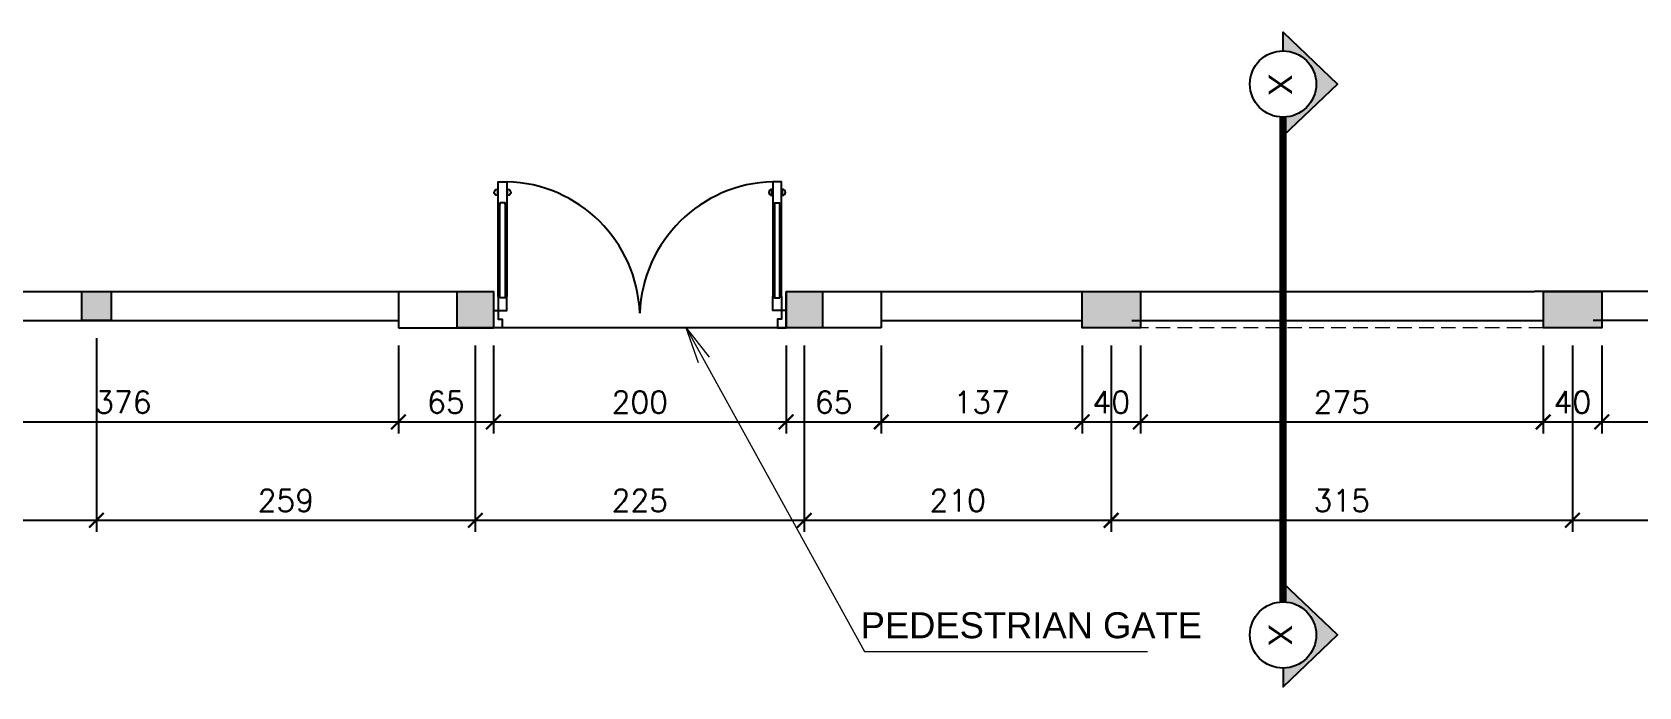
# Model space of a CAD drawing. Header units: centimetres. Extents: x -10658 to 14823, y -5448 to 3597.
# Drawn here: x -9002 to -7904, y -5345 to -4897 of the extents above; entities that cross this region are included whole.
import ezdxf
from ezdxf.enums import TextEntityAlignment as Align

# ---------------------------------------------------------------- set-up
doc = ezdxf.new("R2010")
doc.units = ezdxf.units.CM
doc.header["$LTSCALE"] = 100
doc.header["$MEASUREMENT"] = 0
doc.header["$PDMODE"] = 35
for name, pattern in [('$0$HIDDEN', [0.375, 0.25, -0.125]), ('DASHDOT', [1, 0.5, -0.25, 0, -0.25]), ('HIDDEN', [0.375, 0.25, -0.125])]:
    doc.linetypes.add(name, pattern=pattern)
for name, color, linetype in [('DIM IN', 1, 'Continuous'), ('KERBSTONE', 11, 'Continuous'), ('P-DIM-2', 11, 'Continuous'), ('PLOT LAYOUT$0$P-WALL', 8, 'Continuous'), ('SURROUNDINGS$0$SURROUNDINGS$0$SURROUNDINGS$0$COLUMN', 6, 'Continuous'), ('TEXT', 3, 'Continuous'), ('WALL SECT LINE', 6, 'DASHDOT'), ('WALL-01', 7, 'Continuous'), ('WALL-03', 2, 'Continuous')]:
    doc.layers.add(name, color=color, linetype=linetype)
doc.styles.add('22', font='romans.shx')
doc.styles.add('ART', font='arial.ttf')
doc.styles.add('ART-PS-1', font='arial.ttf', dxfattribs={"height": 20})
doc.styles.add('T2', font='swissel.ttf', dxfattribs={"width": 0.8})
doc.dimstyles.new('100', dxfattribs={"dimtxt": 15, "dimasz": 10, "dimexe": 8, "dimexo": 12, "dimgap": 6, "dimtad": 1, "dimdec": 0, "dimzin": 0, "dimdsep": 46, "dimtxsty": '22', "dimblk": 'ARCHTICK', "dimcen": 30, "dimdle": 8, "dimclrd": 1, "dimclre": 1, "dimclrt": 2, "dimadec": 0, "dimazin": 0, "dimtfac": 1, "dimtdec": 0, "dimtmove": 2, "dimatfit": 3, "dimldrblk": 'OBLIQUE', "dimfxl": 100, "dimtolj": 1, "dimtzin": 0, "dimarcsym": 0})
doc.dimstyles.new('NORMAL', dxfattribs={"dimtxt": 18, "dimasz": 5, "dimexe": 5, "dimexo": 5, "dimgap": 1, "dimtad": 0, "dimdec": 0, "dimdsep": 46, "dimtxsty": 'T2', "dimblk1": 'OBLIQUE', "dimblk2": 'OBLIQUE', "dimsah": 1, "dimcen": 0.09, "dimclrd": 1, "dimclre": 1, "dimclrt": 2, "dimadec": 0, "dimazin": 0, "dimtfac": 1, "dimtdec": 0, "dimtofl": 0, "dimtmove": 1, "dimatfit": 2, "dimldrblk": 'OPEN30', "dimfxl": 1, "dimtolj": 1, "dimtzin": 0, "dimlwd": 5, "dimlwe": 5, "dimarcsym": 2})

# ---------------------------------------------------------------- blocks, each defined once
blk = doc.blocks.new('A$C531a27bc')
at = {"layer": 'PLOT LAYOUT$0$P-WALL', "color": 8}
for p, q in [((-124.4679918422094, -51.39424844417778), (-124.4679918422094, 11.40575155526429)), ((-123.2679918421918, -51.39424844417778), (-123.2679918421918, 11.40575155526429)), ((-119.6679918421394, 11.40575155526429), (-119.6679918421394, -51.39424844417778)), ((-118.467991842122, 11.40575155526429), (-118.467991842122, -51.39424844417778)), ((63.18981083989229, 11.40575155526429), (63.18981083989229, -51.39424844417778)), ((64.38981083990961, 11.40575155526429), (64.38981083990961, -51.39424844417778)), ((67.98981083996205, -51.39424844417778), (67.98981083996205, 11.40575155526429)), ((69.1898108399796, -51.39424844417778), (69.1898108399796, 11.40575155526429)), ((-127.6402912524886, -60.9942484443178), (-127.640291252492, -72.99424844449283)), ((72.36211025025887, -60.9942484443178), (72.36211025026228, -72.99424844449283))]:
    blk.add_line(p, q, dxfattribs=at)
for points in [[(-123.2679918421918, 12.66169395418328), (-123.2679918421918, 11.40575155526429), (-124.4679918422094, 11.40575155526429), (-124.4679918422094, 27.00575155550717), (-118.467991842122, 27.00575155550717), (-118.467991842122, 11.40575155526429), (-119.6679918421394, 11.40575155526429), (-119.6679918421394, 12.66169395418328)], [(67.98981083996205, 12.66169395418328), (67.98981083996205, 11.40575155526429), (69.1898108399796, 11.40575155526429), (69.1898108399796, 27.00575155550717), (63.18981083989229, 27.00575155550717), (63.18981083989229, 11.40575155526429), (64.38981083990961, 11.40575155526429), (64.38981083990961, 12.66169395418328)], [(-123.2679918421918, -52.2903096741878), (-123.2679918421918, -51.39424844417778), (-124.4679918422094, -51.39424844417778), (-124.4679918422094, -60.9942484443178), (-118.467991842122, -60.9942484443178), (-118.467991842122, -51.39424844417778), (-119.6679918421394, -51.39424844417778), (-119.6679918421394, -52.2903096741878)], [(67.98981083996205, -52.2903096741878), (67.98981083996205, -51.39424844417778), (69.1898108399796, -51.39424844417778), (69.1898108399796, -60.9942484443178), (63.18981083989229, -60.9942484443178), (63.18981083989229, -51.39424844417778), (64.38981083990961, -51.39424844417778), (64.38981083990961, -52.2903096741878)]]:
    blk.add_lwpolyline(points, close=True, dxfattribs=at)
for points in [[(-124.9598667350538, 17.58164465580879, -0.9999999999999999), (-124.9598667350538, 21.9177279452482)], [(-117.9761169492776, 21.9177279452482, -0.9999999999999999), (-117.9761169492776, 17.58164465580879)], [(62.69793594704788, 21.9177279452482, 0.9999999999999999), (62.69793594704788, 17.58164465580879)], [(69.68168573282401, 17.58164465580879, 0.9999999999999999), (69.68168573282401, 21.9177279452482)]]:
    blk.add_lwpolyline(points, format="xyb", close=True, dxfattribs=at)
for points in [[(-127.6402912524886, -60.9942484443178), (-124.4679918422094, -60.9942484443178), (-124.4679918422094, -66.99424844438994), (-121.6402912524011, -66.99424844438994), (-121.6402912524011, -72.99424844449283), (-127.640291252492, -72.99424844449283)], [(72.36211025025887, -60.9942484443178), (69.1898108399796, -60.9942484443178), (69.1898108399796, -66.99424844438994), (66.36211025017133, -66.99424844438994), (66.36211025017133, -72.99424844449283), (72.36211025026228, -72.99424844449283)]]:
    blk.add_lwpolyline(points, dxfattribs=at)
for centre, radius, start, end in [((-121.02608223026, -66.41042055907064), 93.45119067712002, 2.143672405049495, 88.43141545752626), ((65.74970114412099, -66.41473276023379), 93.45555054759728, 91.5696152543374, 177.8537820676482)]:
    blk.add_arc(centre, radius, start, end, dxfattribs=at)
blk = doc.blocks.new('_ARCHTICK')
at = {"color": 0, "linetype": 'ByBlock', "const_width": 0.15}
blk.add_lwpolyline([(-0.5, -0.5), (0.5, 0.5)], dxfattribs=at)
blk = doc.blocks.new('*D45')
at = {"layer": 'Defpoints', "color": 0, "transparency": 16777216}
for p in [(-9127.312676094858, -5099.571229305657), (-8751.312676094862, -5099.571229305657), (-8751.312676094862, -5163.84484768844)]:
    blk.add_point(p, dxfattribs=at)
at = {"layer": 'DIM IN', "color": 1, "lineweight": -2, "transparency": 16777216}
for p, q in [((-9127.312676094858, -5111.571229305657), (-9127.312676094858, -5171.84484768844)), ((-8751.312676094862, -5111.571229305657), (-8751.312676094862, -5171.84484768844)), ((-9135.312676094858, -5163.84484768844), (-8743.312676094862, -5163.84484768844))]:
    blk.add_line(p, q, dxfattribs=at)
at = {"layer": 'DIM IN', "color": 1, "lineweight": -2, "transparency": 16777216, "xscale": 10, "yscale": 10, "zscale": 10, "rotation": 180}
blk.add_blockref('_ARCHTICK', (-9127.312676094858, -5163.84484768844), dxfattribs=at)
at = {"layer": 'DIM IN', "color": 1, "lineweight": -2, "transparency": 16777216, "xscale": 10, "yscale": 10, "zscale": 10}
blk.add_blockref('_ARCHTICK', (-8751.312676094862, -5163.84484768844), dxfattribs=at)
at = {"layer": 'DIM IN', "color": 2, "transparency": 16777216, "insert": (-8939.31267609486, -5150.34484768844), "char_height": 15, "attachment_point": 5, "style": '22'}
blk.add_mtext('\\A1;376', dxfattribs=at)
blk = doc.blocks.new('_OBLIQUE')
at = {"color": 0, "linetype": 'ByBlock'}
blk.add_line((-0.5, -0.5), (0.5, 0.5), dxfattribs=at)
blk = doc.blocks.new('*D12')
at = {"layer": 'Defpoints', "color": 0, "transparency": 16777216}
for p in [(-8751.312676094862, -5099.571229305657), (-8686.31507759762, -5099.571229305657), (-8686.31507759762, -5163.84484768844)]:
    blk.add_point(p, dxfattribs=at)
at = {"layer": 'DIM IN', "color": 1, "lineweight": -2, "transparency": 16777216}
for p, q in [((-8751.312676094862, -5111.571229305657), (-8751.312676094862, -5171.84484768844)), ((-8686.31507759762, -5111.571229305657), (-8686.31507759762, -5171.84484768844)), ((-8759.312676094862, -5163.84484768844), (-8678.31507759762, -5163.84484768844))]:
    blk.add_line(p, q, dxfattribs=at)
at = {"layer": 'DIM IN', "color": 1, "lineweight": -2, "transparency": 16777216, "xscale": 10, "yscale": 10, "zscale": 10, "rotation": 180}
blk.add_blockref('_ARCHTICK', (-8751.312676094862, -5163.84484768844), dxfattribs=at)
at = {"layer": 'DIM IN', "color": 1, "lineweight": -2, "transparency": 16777216, "xscale": 10, "yscale": 10, "zscale": 10}
blk.add_blockref('_ARCHTICK', (-8686.31507759762, -5163.84484768844), dxfattribs=at)
at = {"layer": 'DIM IN', "color": 2, "transparency": 16777216, "insert": (-8718.813876846241, -5150.34484768844), "char_height": 15, "attachment_point": 5, "style": '22'}
blk.add_mtext('\\A1;65', dxfattribs=at)
blk = doc.blocks.new('*D13')
at = {"layer": 'Defpoints', "color": 0, "transparency": 16777216}
for p in [(-8686.31507759762, -5099.571229305656), (-8486.312676094865, -5099.571229305656), (-8486.312676094865, -5163.84484768844)]:
    blk.add_point(p, dxfattribs=at)
at = {"layer": 'DIM IN', "color": 1, "lineweight": -2, "transparency": 16777216}
for p, q in [((-8686.31507759762, -5111.571229305656), (-8686.31507759762, -5171.84484768844)), ((-8486.312676094865, -5111.571229305656), (-8486.312676094865, -5171.84484768844)), ((-8694.31507759762, -5163.84484768844), (-8478.312676094865, -5163.84484768844))]:
    blk.add_line(p, q, dxfattribs=at)
at = {"layer": 'DIM IN', "color": 1, "lineweight": -2, "transparency": 16777216, "xscale": 10, "yscale": 10, "zscale": 10, "rotation": 180}
blk.add_blockref('_ARCHTICK', (-8686.31507759762, -5163.84484768844), dxfattribs=at)
at = {"layer": 'DIM IN', "color": 1, "lineweight": -2, "transparency": 16777216, "xscale": 10, "yscale": 10, "zscale": 10}
blk.add_blockref('_ARCHTICK', (-8486.312676094865, -5163.84484768844), dxfattribs=at)
at = {"layer": 'DIM IN', "color": 2, "transparency": 16777216, "insert": (-8586.313876846241, -5150.34484768844), "char_height": 15, "attachment_point": 5, "style": '22'}
blk.add_mtext('\\A1;200', dxfattribs=at)
blk = doc.blocks.new('*D14')
at = {"layer": 'Defpoints', "color": 0, "transparency": 16777216}
for p in [(-8486.312676094865, -5099.571229305657), (-8421.312676094865, -5099.571229305657), (-8421.312676094865, -5163.84484768844)]:
    blk.add_point(p, dxfattribs=at)
at = {"layer": 'DIM IN', "color": 1, "lineweight": -2, "transparency": 16777216}
for p, q in [((-8486.312676094865, -5111.571229305657), (-8486.312676094865, -5171.84484768844)), ((-8421.312676094865, -5111.571229305657), (-8421.312676094865, -5171.84484768844)), ((-8494.312676094865, -5163.84484768844), (-8413.312676094865, -5163.84484768844))]:
    blk.add_line(p, q, dxfattribs=at)
at = {"layer": 'DIM IN', "color": 1, "lineweight": -2, "transparency": 16777216, "xscale": 10, "yscale": 10, "zscale": 10, "rotation": 180}
blk.add_blockref('_ARCHTICK', (-8486.312676094865, -5163.84484768844), dxfattribs=at)
at = {"layer": 'DIM IN', "color": 1, "lineweight": -2, "transparency": 16777216, "xscale": 10, "yscale": 10, "zscale": 10}
blk.add_blockref('_ARCHTICK', (-8421.312676094865, -5163.84484768844), dxfattribs=at)
at = {"layer": 'DIM IN', "color": 2, "transparency": 16777216, "insert": (-8453.812676094865, -5150.34484768844), "char_height": 15, "attachment_point": 5, "style": '22'}
blk.add_mtext('\\A1;65', dxfattribs=at)
blk = doc.blocks.new('*D15')
at = {"layer": 'Defpoints', "color": 0, "transparency": 16777216}
for p in [(-8421.312676094865, -5099.571229305657), (-8284.00089943246, -5099.571229305657), (-8284.00089943246, -5163.84484768844)]:
    blk.add_point(p, dxfattribs=at)
at = {"layer": 'DIM IN', "color": 1, "lineweight": -2, "transparency": 16777216}
for p, q in [((-8421.312676094865, -5111.571229305657), (-8421.312676094865, -5171.84484768844)), ((-8284.00089943246, -5111.571229305657), (-8284.00089943246, -5171.84484768844)), ((-8429.312676094865, -5163.84484768844), (-8276.00089943246, -5163.84484768844))]:
    blk.add_line(p, q, dxfattribs=at)
at = {"layer": 'DIM IN', "color": 1, "lineweight": -2, "transparency": 16777216, "xscale": 10, "yscale": 10, "zscale": 10, "rotation": 180}
blk.add_blockref('_ARCHTICK', (-8421.312676094865, -5163.84484768844), dxfattribs=at)
at = {"layer": 'DIM IN', "color": 1, "lineweight": -2, "transparency": 16777216, "xscale": 10, "yscale": 10, "zscale": 10}
blk.add_blockref('_ARCHTICK', (-8284.00089943246, -5163.84484768844), dxfattribs=at)
at = {"layer": 'DIM IN', "color": 2, "transparency": 16777216, "insert": (-8352.656787763663, -5150.34484768844), "char_height": 15, "attachment_point": 5, "style": '22'}
blk.add_mtext('\\A1;137', dxfattribs=at)
blk = doc.blocks.new('*D16')
at = {"layer": 'Defpoints', "color": 0, "transparency": 16777216}
for p in [(-8284.00089943246, -5099.571229305657), (-8244.164071488696, -5099.571229305657), (-8244.164071488696, -5163.84484768844)]:
    blk.add_point(p, dxfattribs=at)
at = {"layer": 'DIM IN', "color": 1, "lineweight": -2, "transparency": 16777216}
for p, q in [((-8284.00089943246, -5111.571229305657), (-8284.00089943246, -5171.84484768844)), ((-8244.164071488696, -5111.571229305657), (-8244.164071488696, -5171.84484768844)), ((-8292.00089943246, -5163.84484768844), (-8236.164071488696, -5163.84484768844))]:
    blk.add_line(p, q, dxfattribs=at)
at = {"layer": 'DIM IN', "color": 1, "lineweight": -2, "transparency": 16777216, "xscale": 10, "yscale": 10, "zscale": 10, "rotation": 180}
blk.add_blockref('_ARCHTICK', (-8284.00089943246, -5163.84484768844), dxfattribs=at)
at = {"layer": 'DIM IN', "color": 1, "lineweight": -2, "transparency": 16777216, "xscale": 10, "yscale": 10, "zscale": 10}
blk.add_blockref('_ARCHTICK', (-8244.164071488696, -5163.84484768844), dxfattribs=at)
at = {"layer": 'DIM IN', "color": 2, "transparency": 16777216, "insert": (-8264.082485460578, -5150.34484768844), "char_height": 15, "attachment_point": 5, "style": '22'}
blk.add_mtext('\\A1;40', dxfattribs=at)
blk = doc.blocks.new('*D17')
at = {"layer": 'Defpoints', "color": 0, "transparency": 16777216}
for p in [(-8244.164071488696, -5099.571229305657), (-7968.936957769596, -5099.571229305657), (-7968.936957769596, -5163.84484768844)]:
    blk.add_point(p, dxfattribs=at)
at = {"layer": 'DIM IN', "color": 1, "lineweight": -2, "transparency": 16777216}
for p, q in [((-8244.164071488696, -5111.571229305657), (-8244.164071488696, -5171.84484768844)), ((-7968.936957769596, -5111.571229305657), (-7968.936957769596, -5171.84484768844)), ((-8252.164071488696, -5163.84484768844), (-7960.936957769596, -5163.84484768844))]:
    blk.add_line(p, q, dxfattribs=at)
at = {"layer": 'DIM IN', "color": 1, "lineweight": -2, "transparency": 16777216, "xscale": 10, "yscale": 10, "zscale": 10, "rotation": 180}
blk.add_blockref('_ARCHTICK', (-8244.164071488696, -5163.84484768844), dxfattribs=at)
at = {"layer": 'DIM IN', "color": 1, "lineweight": -2, "transparency": 16777216, "xscale": 10, "yscale": 10, "zscale": 10}
blk.add_blockref('_ARCHTICK', (-7968.936957769596, -5163.84484768844), dxfattribs=at)
at = {"layer": 'DIM IN', "color": 2, "transparency": 16777216, "insert": (-8106.550514629146, -5150.34484768844), "char_height": 15, "attachment_point": 5, "style": '22'}
blk.add_mtext('\\A1;275', dxfattribs=at)
blk = doc.blocks.new('*D18')
at = {"layer": 'Defpoints', "color": 0, "transparency": 16777216}
for p in [(-7968.936957769596, -5099.571229305657), (-7928.936957769596, -5099.571229305657), (-7928.936957769596, -5163.84484768844)]:
    blk.add_point(p, dxfattribs=at)
at = {"layer": 'DIM IN', "color": 1, "lineweight": -2, "transparency": 16777216}
for p, q in [((-7968.936957769596, -5111.571229305657), (-7968.936957769596, -5171.84484768844)), ((-7928.936957769596, -5111.571229305657), (-7928.936957769596, -5171.84484768844)), ((-7976.936957769596, -5163.84484768844), (-7920.936957769596, -5163.84484768844))]:
    blk.add_line(p, q, dxfattribs=at)
at = {"layer": 'DIM IN', "color": 1, "lineweight": -2, "transparency": 16777216, "xscale": 10, "yscale": 10, "zscale": 10, "rotation": 180}
blk.add_blockref('_ARCHTICK', (-7968.936957769596, -5163.84484768844), dxfattribs=at)
at = {"layer": 'DIM IN', "color": 1, "lineweight": -2, "transparency": 16777216, "xscale": 10, "yscale": 10, "zscale": 10}
blk.add_blockref('_ARCHTICK', (-7928.936957769596, -5163.84484768844), dxfattribs=at)
at = {"layer": 'DIM IN', "color": 2, "transparency": 16777216, "insert": (-7948.936957769596, -5150.34484768844), "char_height": 15, "attachment_point": 5, "style": '22'}
blk.add_mtext('\\A1;40', dxfattribs=at)
blk = doc.blocks.new('*D19')
at = {"layer": 'Defpoints', "color": 0, "transparency": 16777216}
for p in [(-7928.936957769596, -5099.571229305657), (-7789.21344570149, -5099.571229305657), (-7789.21344570149, -5163.84484768844)]:
    blk.add_point(p, dxfattribs=at)
at = {"layer": 'DIM IN', "color": 1, "lineweight": -2, "transparency": 16777216}
for p, q in [((-7928.936957769596, -5111.571229305657), (-7928.936957769596, -5171.84484768844)), ((-7789.21344570149, -5111.571229305657), (-7789.21344570149, -5171.84484768844)), ((-7936.936957769596, -5163.84484768844), (-7781.21344570149, -5163.84484768844))]:
    blk.add_line(p, q, dxfattribs=at)
at = {"layer": 'DIM IN', "color": 1, "lineweight": -2, "transparency": 16777216, "xscale": 10, "yscale": 10, "zscale": 10, "rotation": 180}
blk.add_blockref('_ARCHTICK', (-7928.936957769596, -5163.84484768844), dxfattribs=at)
at = {"layer": 'DIM IN', "color": 1, "lineweight": -2, "transparency": 16777216, "xscale": 10, "yscale": 10, "zscale": 10}
blk.add_blockref('_ARCHTICK', (-7789.21344570149, -5163.84484768844), dxfattribs=at)
at = {"layer": 'DIM IN', "color": 2, "transparency": 16777216, "insert": (-7859.075201735543, -5150.34484768844), "char_height": 15, "attachment_point": 5, "style": '22'}
blk.add_mtext('\\A1;140', dxfattribs=at)
blk = doc.blocks.new('*D27')
at = {"layer": 'Defpoints', "color": 0, "transparency": 16777216}
for p in [(-8957.657958460484, -5094.571229305657), (-9224.812676094862, -5099.571229305657), (-8957.657958460484, -5231.110614350848)]:
    blk.add_point(p, dxfattribs=at)
at = {"layer": 'WALL-03', "color": 1, "lineweight": -2, "transparency": 16777216}
for p, q in [((-9224.812676094862, -5111.571229305657), (-9224.812676094862, -5239.110614350848)), ((-8957.657958460484, -5106.571229305657), (-8957.657958460484, -5239.110614350848)), ((-9232.812676094862, -5231.110614350848), (-8949.657958460484, -5231.110614350848))]:
    blk.add_line(p, q, dxfattribs=at)
at = {"layer": 'WALL-03', "color": 1, "lineweight": -2, "transparency": 16777216, "xscale": 10, "yscale": 10, "zscale": 10, "rotation": 180}
blk.add_blockref('_ARCHTICK', (-9224.812676094862, -5231.110614350848), dxfattribs=at)
at = {"layer": 'WALL-03', "color": 1, "lineweight": -2, "transparency": 16777216, "xscale": 10, "yscale": 10, "zscale": 10}
blk.add_blockref('_ARCHTICK', (-8957.657958460484, -5231.110614350848), dxfattribs=at)
at = {"layer": 'WALL-03', "color": 2, "transparency": 16777216, "insert": (-9091.235317277673, -5217.610614350848), "char_height": 15, "attachment_point": 5, "style": '22'}
blk.add_mtext('\\A1;267', dxfattribs=at)
blk = doc.blocks.new('*D29')
at = {"layer": 'Defpoints', "color": 0, "transparency": 16777216}
for p in [(-8957.657958460484, -5094.571229305657), (-8698.731090066747, -5099.571229305657), (-8698.731090066747, -5231.110614350848)]:
    blk.add_point(p, dxfattribs=at)
at = {"layer": 'WALL-03', "color": 1, "lineweight": -2, "transparency": 16777216}
for p, q in [((-8957.657958460484, -5106.571229305657), (-8957.657958460484, -5239.110614350848)), ((-8698.731090066747, -5111.571229305657), (-8698.731090066747, -5239.110614350848)), ((-8965.657958460484, -5231.110614350848), (-8690.731090066747, -5231.110614350848))]:
    blk.add_line(p, q, dxfattribs=at)
at = {"layer": 'WALL-03', "color": 1, "lineweight": -2, "transparency": 16777216, "xscale": 10, "yscale": 10, "zscale": 10, "rotation": 180}
blk.add_blockref('_ARCHTICK', (-8957.657958460484, -5231.110614350848), dxfattribs=at)
at = {"layer": 'WALL-03', "color": 1, "lineweight": -2, "transparency": 16777216, "xscale": 10, "yscale": 10, "zscale": 10}
blk.add_blockref('_ARCHTICK', (-8698.731090066747, -5231.110614350848), dxfattribs=at)
at = {"layer": 'WALL-03', "color": 2, "transparency": 16777216, "insert": (-8828.194524263616, -5217.610614350848), "char_height": 15, "attachment_point": 5, "style": '22'}
blk.add_mtext('\\A1;259', dxfattribs=at)
blk = doc.blocks.new('*D30')
at = {"layer": 'Defpoints', "color": 0, "transparency": 16777216}
for p in [(-8698.731090066747, -5099.571229305657), (-8473.894262122983, -5099.571229305657), (-8473.894262122983, -5231.110614350848)]:
    blk.add_point(p, dxfattribs=at)
at = {"layer": 'WALL-03', "color": 1, "lineweight": -2, "transparency": 16777216}
for p, q in [((-8698.731090066747, -5111.571229305657), (-8698.731090066747, -5239.110614350848)), ((-8473.894262122983, -5111.571229305657), (-8473.894262122983, -5239.110614350848)), ((-8706.731090066747, -5231.110614350848), (-8465.894262122983, -5231.110614350848))]:
    blk.add_line(p, q, dxfattribs=at)
at = {"layer": 'WALL-03', "color": 1, "lineweight": -2, "transparency": 16777216, "xscale": 10, "yscale": 10, "zscale": 10, "rotation": 180}
blk.add_blockref('_ARCHTICK', (-8698.731090066747, -5231.110614350848), dxfattribs=at)
at = {"layer": 'WALL-03', "color": 1, "lineweight": -2, "transparency": 16777216, "xscale": 10, "yscale": 10, "zscale": 10}
blk.add_blockref('_ARCHTICK', (-8473.894262122983, -5231.110614350848), dxfattribs=at)
at = {"layer": 'WALL-03', "color": 2, "transparency": 16777216, "insert": (-8586.312676094865, -5217.610614350848), "char_height": 15, "attachment_point": 5, "style": '22'}
blk.add_mtext('\\A1;225', dxfattribs=at)
blk = doc.blocks.new('*D31')
at = {"layer": 'Defpoints', "color": 0, "transparency": 16777216}
for p in [(-8473.894262122983, -5099.571229305657), (-8264.164071488696, -5099.571229305657), (-8264.164071488696, -5231.110614350848)]:
    blk.add_point(p, dxfattribs=at)
at = {"layer": 'WALL-03', "color": 1, "lineweight": -2, "transparency": 16777216}
for p, q in [((-8473.894262122983, -5111.571229305657), (-8473.894262122983, -5239.110614350848)), ((-8264.164071488696, -5111.571229305657), (-8264.164071488696, -5239.110614350848)), ((-8481.894262122983, -5231.110614350848), (-8256.164071488696, -5231.110614350848))]:
    blk.add_line(p, q, dxfattribs=at)
at = {"layer": 'WALL-03', "color": 1, "lineweight": -2, "transparency": 16777216, "xscale": 10, "yscale": 10, "zscale": 10, "rotation": 180}
blk.add_blockref('_ARCHTICK', (-8473.894262122983, -5231.110614350848), dxfattribs=at)
at = {"layer": 'WALL-03', "color": 1, "lineweight": -2, "transparency": 16777216, "xscale": 10, "yscale": 10, "zscale": 10}
blk.add_blockref('_ARCHTICK', (-8264.164071488696, -5231.110614350848), dxfattribs=at)
at = {"layer": 'WALL-03', "color": 2, "transparency": 16777216, "insert": (-8369.02916680584, -5217.610614350848), "char_height": 15, "attachment_point": 5, "style": '22'}
blk.add_mtext('\\A1;210', dxfattribs=at)
blk = doc.blocks.new('*D32')
at = {"layer": 'Defpoints', "color": 0, "transparency": 16777216}
for p in [(-8264.164071488696, -5099.571229305657), (-7948.936957769596, -5099.571229305657), (-7948.936957769596, -5231.110614350848)]:
    blk.add_point(p, dxfattribs=at)
at = {"layer": 'WALL-03', "color": 1, "lineweight": -2, "transparency": 16777216}
for p, q in [((-8264.164071488696, -5111.571229305657), (-8264.164071488696, -5239.110614350848)), ((-7948.936957769596, -5111.571229305657), (-7948.936957769596, -5239.110614350848)), ((-8272.164071488696, -5231.110614350848), (-7940.936957769596, -5231.110614350848))]:
    blk.add_line(p, q, dxfattribs=at)
at = {"layer": 'WALL-03', "color": 1, "lineweight": -2, "transparency": 16777216, "xscale": 10, "yscale": 10, "zscale": 10, "rotation": 180}
blk.add_blockref('_ARCHTICK', (-8264.164071488696, -5231.110614350848), dxfattribs=at)
at = {"layer": 'WALL-03', "color": 1, "lineweight": -2, "transparency": 16777216, "xscale": 10, "yscale": 10, "zscale": 10}
blk.add_blockref('_ARCHTICK', (-7948.936957769596, -5231.110614350848), dxfattribs=at)
at = {"layer": 'WALL-03', "color": 2, "transparency": 16777216, "insert": (-8106.550514629146, -5217.610614350848), "char_height": 15, "attachment_point": 5, "style": '22'}
blk.add_mtext('\\A1;315', dxfattribs=at)
blk = doc.blocks.new('*D33')
at = {"layer": 'Defpoints', "color": 0, "transparency": 16777216}
for p in [(-7948.936957769596, -5099.571229305657), (-7769.295031729608, -5099.571229305657), (-7769.295031729608, -5231.110614350848)]:
    blk.add_point(p, dxfattribs=at)
at = {"layer": 'WALL-03', "color": 1, "lineweight": -2, "transparency": 16777216}
for p, q in [((-7948.936957769596, -5111.571229305657), (-7948.936957769596, -5239.110614350848)), ((-7769.295031729608, -5111.571229305657), (-7769.295031729608, -5239.110614350848)), ((-7956.936957769596, -5231.110614350848), (-7761.295031729608, -5231.110614350848))]:
    blk.add_line(p, q, dxfattribs=at)
at = {"layer": 'WALL-03', "color": 1, "lineweight": -2, "transparency": 16777216, "xscale": 10, "yscale": 10, "zscale": 10, "rotation": 180}
blk.add_blockref('_ARCHTICK', (-7948.936957769596, -5231.110614350848), dxfattribs=at)
at = {"layer": 'WALL-03', "color": 1, "lineweight": -2, "transparency": 16777216, "xscale": 10, "yscale": 10, "zscale": 10}
blk.add_blockref('_ARCHTICK', (-7769.295031729608, -5231.110614350848), dxfattribs=at)
at = {"layer": 'WALL-03', "color": 2, "transparency": 16777216, "insert": (-7859.115994749602, -5217.610614350848), "char_height": 15, "attachment_point": 5, "style": '22'}
blk.add_mtext('\\A1;180', dxfattribs=at)

msp = doc.modelspace()

# ---------------------------------------------------------------- hatches: boundary and pattern name
at = {"layer": 'WALL SECT LINE'}
h = msp.add_hatch(color=251, dxfattribs=at)
edge = h.paths.add_edge_path()
edge.add_line((-8146.714364590585, -4897.239515086558), (-8146.714364590585, -4910.070284510884))
edge.add_ellipse((-8146.714364590585, -4932.737753486183), major_axis=(16.02832102472554, -16.02832102472557), ratio=0.9999999999999887, start_angle=-45.000000000000284, end_angle=134.9999999999997, ccw=False)
edge.add_line((-8146.714364590585, -4955.405222461481), (-8146.714364590585, -4968.235991885807))
edge.add_line((-8146.714364590585, -4968.235991885807), (-8109.621532650661, -4932.737753486183))
edge.add_line((-8109.621532651126, -4932.737753486183), (-8146.714364591051, -4897.239515086558))
h = msp.add_hatch(color=251, dxfattribs=at)
edge = h.paths.add_edge_path()
edge.add_line((-8146.714364590585, -5345.05872045769), (-8146.714364590585, -5332.227951033363))
edge.add_ellipse((-8146.714364590585, -5309.560482058065), major_axis=(16.02832102472555, 16.02832102472556), ratio=0.9999999999999887, start_angle=225.0000000000003, end_angle=405.0000000000003)
edge.add_line((-8146.714364590585, -5286.893013082767), (-8146.714364590585, -5274.06224365844))
edge.add_line((-8146.714364590585, -5274.06224365844), (-8109.621532650661, -5309.560482058065))
edge.add_line((-8109.621532651126, -5309.560482058065), (-8146.714364591051, -5345.05872045769))
at = {"layer": 'WALL-03'}
h = msp.add_hatch(color=6, dxfattribs=at)
h.dxf.hatch_style = 1
h.paths.add_polyline_path([(-8967.657958460484, -5074.571229305657), (-8947.657958460484, -5074.571229305657), (-8947.657958460484, -5094.571229305657), (-8967.657958460484, -5094.571229305657)])
h = msp.add_hatch(color=6, dxfattribs=at)
h.dxf.hatch_style = 1
h.paths.add_polyline_path([(-8711.149504038629, -5074.571229305657), (-8686.312676094865, -5074.571229305657), (-8686.312676094865, -5099.571229305657), (-8711.149504038629, -5099.571229305657)])
h = msp.add_hatch(color=6, dxfattribs=at)
h.dxf.hatch_style = 1
h.paths.add_polyline_path([(-8486.312676094865, -5074.571229305657), (-8461.475848151102, -5074.571229305657), (-8461.475848151102, -5099.571229305657), (-8486.312676094865, -5099.571229305657)])
h = msp.add_hatch(color=6, dxfattribs=at)
h.dxf.hatch_style = 1
h.paths.add_polyline_path([(-8284.00089943246, -5074.571229305657), (-8244.164071488696, -5074.571229305657), (-8244.164071488696, -5099.571229305657), (-8284.00089943246, -5099.571229305657)])
h = msp.add_hatch(color=6, dxfattribs=at)
h.dxf.hatch_style = 1
h.paths.add_polyline_path([(-8284.00089943246, -5074.571229305657), (-8244.164071488696, -5074.571229305657), (-8244.164071488696, -5099.571229305657), (-8284.00089943246, -5099.571229305657)])
h = msp.add_hatch(color=6, dxfattribs=at)
h.dxf.hatch_style = 1
h.paths.add_polyline_path([(-7968.77378571336, -5074.571229305657), (-7928.936957769596, -5074.571229305657), (-7928.936957769596, -5099.571229305657), (-7968.77378571336, -5099.571229305657)])
h = msp.add_hatch(color=6, dxfattribs=at)
h.dxf.hatch_style = 1
h.paths.add_polyline_path([(-7968.77378571336, -5074.571229305657), (-7928.936957769596, -5074.571229305657), (-7928.936957769596, -5099.571229305657), (-7968.77378571336, -5099.571229305657)])

# ---------------------------------------------------------------- linework, layer by layer
at = {"layer": 'SURROUNDINGS$0$SURROUNDINGS$0$SURROUNDINGS$0$COLUMN', "color": 6}
msp.add_lwpolyline([(-8711.149504038629, -5074.571229305657), (-8686.312676094865, -5074.571229305657), (-8686.312676094865, -5099.571229305657), (-8711.149504038629, -5099.571229305657)], close=True, dxfattribs=at)
msp.add_lwpolyline([(-8711.149504038629, -5074.571229305657), (-8686.312676094865, -5074.571229305657), (-8686.312676094865, -5099.571229305657), (-8711.149504038629, -5099.571229305657)], close=True, dxfattribs=at)
at = {"layer": 'WALL SECT LINE', "color": 2, "linetype": 'Continuous'}
for points in [[(-8146.714364590585, -4910.070284510884), (-8146.714364590585, -4897.239515086558), (-8109.621532651126, -4932.737753486183), (-8146.714364590585, -4968.235991885807), (-8146.714364590585, -4955.405222461481)], [(-8146.714364590585, -5332.227951033363), (-8146.714364590585, -5345.05872045769), (-8109.621532651126, -5309.560482058065), (-8146.714364590585, -5274.06224365844), (-8146.714364590585, -5286.893013082767)]]:
    msp.add_lwpolyline(points, dxfattribs=at)
at = {"layer": 'WALL SECT LINE', "const_width": 5}
msp.add_lwpolyline([(-8146.714364590585, -5286.893013083232), (-8146.714364590585, -4955.405222461481)], dxfattribs=at)
at = {"layer": 'WALL SECT LINE', "color": 2, "linetype": 'Continuous'}
for centre in [(-8146.714364590585, -4932.737753486183), (-8146.714364590585, -5309.560482058065)]:
    msp.add_circle(centre, 22.66746897523649, dxfattribs=at)
at = {"layer": 'WALL-01', "color": 1, "linetype": '$0$HIDDEN', "lineweight": 5, "ltscale": 0.4}
msp.add_line((-7968.77378571336, -5099.571229305657), (-8244.164071488696, -5099.571229305657), dxfattribs=at)
at = {"layer": 'WALL-03'}
for p, q in [((-9237.312676094862, -5074.571229305657), (-8686.312676094865, -5074.571229305657)), ((-8751.312676094862, -5074.571229305657), (-8686.312676094865, -5074.571229305657)), ((-8751.312676094862, -5074.571229305657), (-8751.312676094862, -5099.571229305657)), ((-8486.312676094865, -5074.571229305657), (-8421.312676094865, -5074.571229305657)), ((-8425.870850359099, -5074.571229305657), (-7974.85537174148, -5074.571229305657)), ((-8421.312676094865, -5074.571229305657), (-8421.312676094865, -5099.571229305657)), ((-7789.376617757727, -5074.571229305657), (-7974.85537174148, -5074.571229305657)), ((-9127.312676094858, -5094.571229305657), (-8751.312676094862, -5094.571229305657)), ((-8421.312676094865, -5094.571229305657), (-8284.164071488696, -5094.571229305657)), ((-8250.082485460574, -5094.571229305657), (-7968.936957769596, -5094.571229305657)), ((-7789.376617757727, -5094.571229305657), (-7934.85537174148, -5094.571229305657)), ((-8751.312676094862, -5099.571229305657), (-8686.312676094865, -5099.571229305657)), ((-8421.312676094865, -5099.571229305657), (-8486.312676094865, -5099.571229305657))]:
    msp.add_line(p, q, dxfattribs=at)
at = {"layer": 'WALL-03', "color": 6}
for p, q in [((-8686.312676094865, -5074.571229305657), (-8686.312676094865, -5099.571229305657)), ((-8486.312676094865, -5074.571229305657), (-8486.312676094865, -5099.571229305657)), ((-8284.164071488696, -5074.571229305657), (-8284.164071488696, -5099.571229305657)), ((-8244.164071488696, -5074.571229305657), (-8244.164071488696, -5099.571229305657)), ((-7968.936957769596, -5074.571229305657), (-7968.936957769596, -5099.571229305657)), ((-7928.936957769596, -5074.571229305657), (-7928.936957769596, -5099.571229305657)), ((-8244.164071488696, -5099.571229305657), (-8284.164071488696, -5099.571229305657)), ((-7928.936957769596, -5099.571229305657), (-7968.936957769596, -5099.571229305657))]:
    msp.add_line(p, q, dxfattribs=at)
at = {"layer": 'WALL-03', "color": 1}
msp.add_line((-8486.312676094865, -5099.571229305657), (-8686.312676094865, -5099.571229305657), dxfattribs=at)
at = {"layer": 'WALL-03', "color": 6}
for points in [[(-8967.657958460484, -5074.571229305657), (-8947.657958460484, -5074.571229305657), (-8947.657958460484, -5094.571229305657), (-8967.657958460484, -5094.571229305657)], [(-8486.312676094865, -5074.571229305657), (-8461.475848151102, -5074.571229305657), (-8461.475848151102, -5099.571229305657), (-8486.312676094865, -5099.571229305657)], [(-8284.00089943246, -5074.571229305657), (-8244.164071488696, -5074.571229305657), (-8244.164071488696, -5099.571229305657), (-8284.00089943246, -5099.571229305657)], [(-8284.00089943246, -5074.571229305657), (-8244.164071488696, -5074.571229305657), (-8244.164071488696, -5099.571229305657), (-8284.00089943246, -5099.571229305657)], [(-7968.77378571336, -5074.571229305657), (-7928.936957769596, -5074.571229305657), (-7928.936957769596, -5099.571229305657), (-7968.77378571336, -5099.571229305657)], [(-7968.77378571336, -5074.571229305657), (-7928.936957769596, -5074.571229305657), (-7928.936957769596, -5099.571229305657), (-7968.77378571336, -5099.571229305657)]]:
    msp.add_lwpolyline(points, close=True, dxfattribs=at)

# ---------------------------------------------------------------- block references
at = {"layer": 'KERBSTONE', "linetype": 'HIDDEN'}
msp.add_blockref('A$C531a27bc', (-8558.674786345127, -5026.576980861163), dxfattribs=at)

# ---------------------------------------------------------------- texts
at = {"layer": 'TEXT', "color": 3, "style": 'ART-PS-1'}
msp.add_text('PEDESTRIAN GATE', height=17.77920936082522, dxfattribs=at).set_placement((-8318.751105568246, -5302.901149467139), align=Align.MIDDLE_CENTER)
at = {"layer": 'WALL SECT LINE', "color": 2, "style": 'ART'}
for p in [(-8148.585091623008, -4933.188271321744), (-8148.585091623008, -5309.625653172234)]:
    msp.add_text('X', height=15.74999999999363, rotation=270, dxfattribs=at).set_placement(p, align=Align.MIDDLE_CENTER)

# ---------------------------------------------------------------- dimensions: what is measured, and where the dimension line sits
at = {"layer": 'DIM IN'}
for base, p1, p2, picture, middle in [((-8751.312676094862, -5163.84484768844), (-9127.312676094858, -5099.571229305657), (-8751.312676094862, -5099.571229305657), '*D45', (-8939.31267609486, -5150.34484768844)), ((-8686.31507759762, -5163.84484768844), (-8751.312676094862, -5099.571229305657), (-8686.31507759762, -5099.571229305657), '*D12', (-8718.813876846241, -5150.34484768844)), ((-8486.312676094865, -5163.84484768844), (-8686.31507759762, -5099.571229305656), (-8486.312676094865, -5099.571229305656), '*D13', (-8586.313876846241, -5150.34484768844)), ((-8421.312676094865, -5163.84484768844), (-8486.312676094865, -5099.571229305657), (-8421.312676094865, -5099.571229305657), '*D14', (-8453.812676094865, -5150.34484768844)), ((-8284.00089943246, -5163.84484768844), (-8421.312676094865, -5099.571229305657), (-8284.00089943246, -5099.571229305657), '*D15', (-8352.656787763663, -5150.34484768844)), ((-8244.164071488696, -5163.84484768844), (-8284.00089943246, -5099.571229305657), (-8244.164071488696, -5099.571229305657), '*D16', (-8264.082485460578, -5150.34484768844)), ((-7968.936957769596, -5163.84484768844), (-8244.164071488696, -5099.571229305657), (-7968.936957769596, -5099.571229305657), '*D17', (-8106.550514629146, -5150.34484768844)), ((-7928.936957769596, -5163.84484768844), (-7968.936957769596, -5099.571229305657), (-7928.936957769596, -5099.571229305657), '*D18', (-7948.936957769596, -5150.34484768844)), ((-7789.21344570149, -5163.84484768844), (-7928.936957769596, -5099.571229305657), (-7789.21344570149, -5099.571229305657), '*D19', (-7859.075201735543, -5150.34484768844))]:
    dim = msp.add_linear_dim(base=base, p1=p1, p2=p2, dimstyle='100', override={"dimfxl": 0.075}, dxfattribs=at)
    dim.commit()
    dim.dimension.update_dxf_attribs({"geometry": picture, "text_midpoint": middle})
at = {"layer": 'WALL-03'}
for base, p1, p2, picture, middle in [((-8957.657958460484, -5231.110614350848), (-9224.812676094862, -5099.571229305657), (-8957.657958460484, -5094.571229305657), '*D27', (-9091.235317277673, -5217.610614350848)), ((-8698.731090066747, -5231.110614350848), (-8957.657958460484, -5094.571229305657), (-8698.731090066747, -5099.571229305657), '*D29', (-8828.194524263616, -5217.610614350848)), ((-8473.894262122983, -5231.110614350848), (-8698.731090066747, -5099.571229305657), (-8473.894262122983, -5099.571229305657), '*D30', (-8586.312676094865, -5217.610614350848)), ((-8264.164071488696, -5231.110614350848), (-8473.894262122983, -5099.571229305657), (-8264.164071488696, -5099.571229305657), '*D31', (-8369.02916680584, -5217.610614350848)), ((-7948.936957769596, -5231.110614350848), (-8264.164071488696, -5099.571229305657), (-7948.936957769596, -5099.571229305657), '*D32', (-8106.550514629146, -5217.610614350848)), ((-7769.295031729608, -5231.110614350848), (-7948.936957769596, -5099.571229305657), (-7769.295031729608, -5099.571229305657), '*D33', (-7859.115994749602, -5217.610614350848))]:
    dim = msp.add_linear_dim(base=base, p1=p1, p2=p2, dimstyle='100', override={"dimfxl": 0.075}, dxfattribs=at)
    dim.commit()
    dim.dimension.update_dxf_attribs({"geometry": picture, "text_midpoint": middle})

# ---------------------------------------------------------------- leaders
at = {"layer": 'P-DIM-2', "color": 8}
msp.add_leader([(-8554.646339364726, -5099.571229305657), (-8432.773430128642, -5320.800790994433), (-8239.357773790662, -5320.800790994432)], dimstyle='NORMAL', override={"dimasz": 25, "dimgap": 1, "dimtad": 0, "dimclrd": 8, "dimldrblk": 'OPEN', "dimfxl": 4, "dimfxlon": 1}, dxfattribs=at)

doc.saveas('drawing.dxf')
